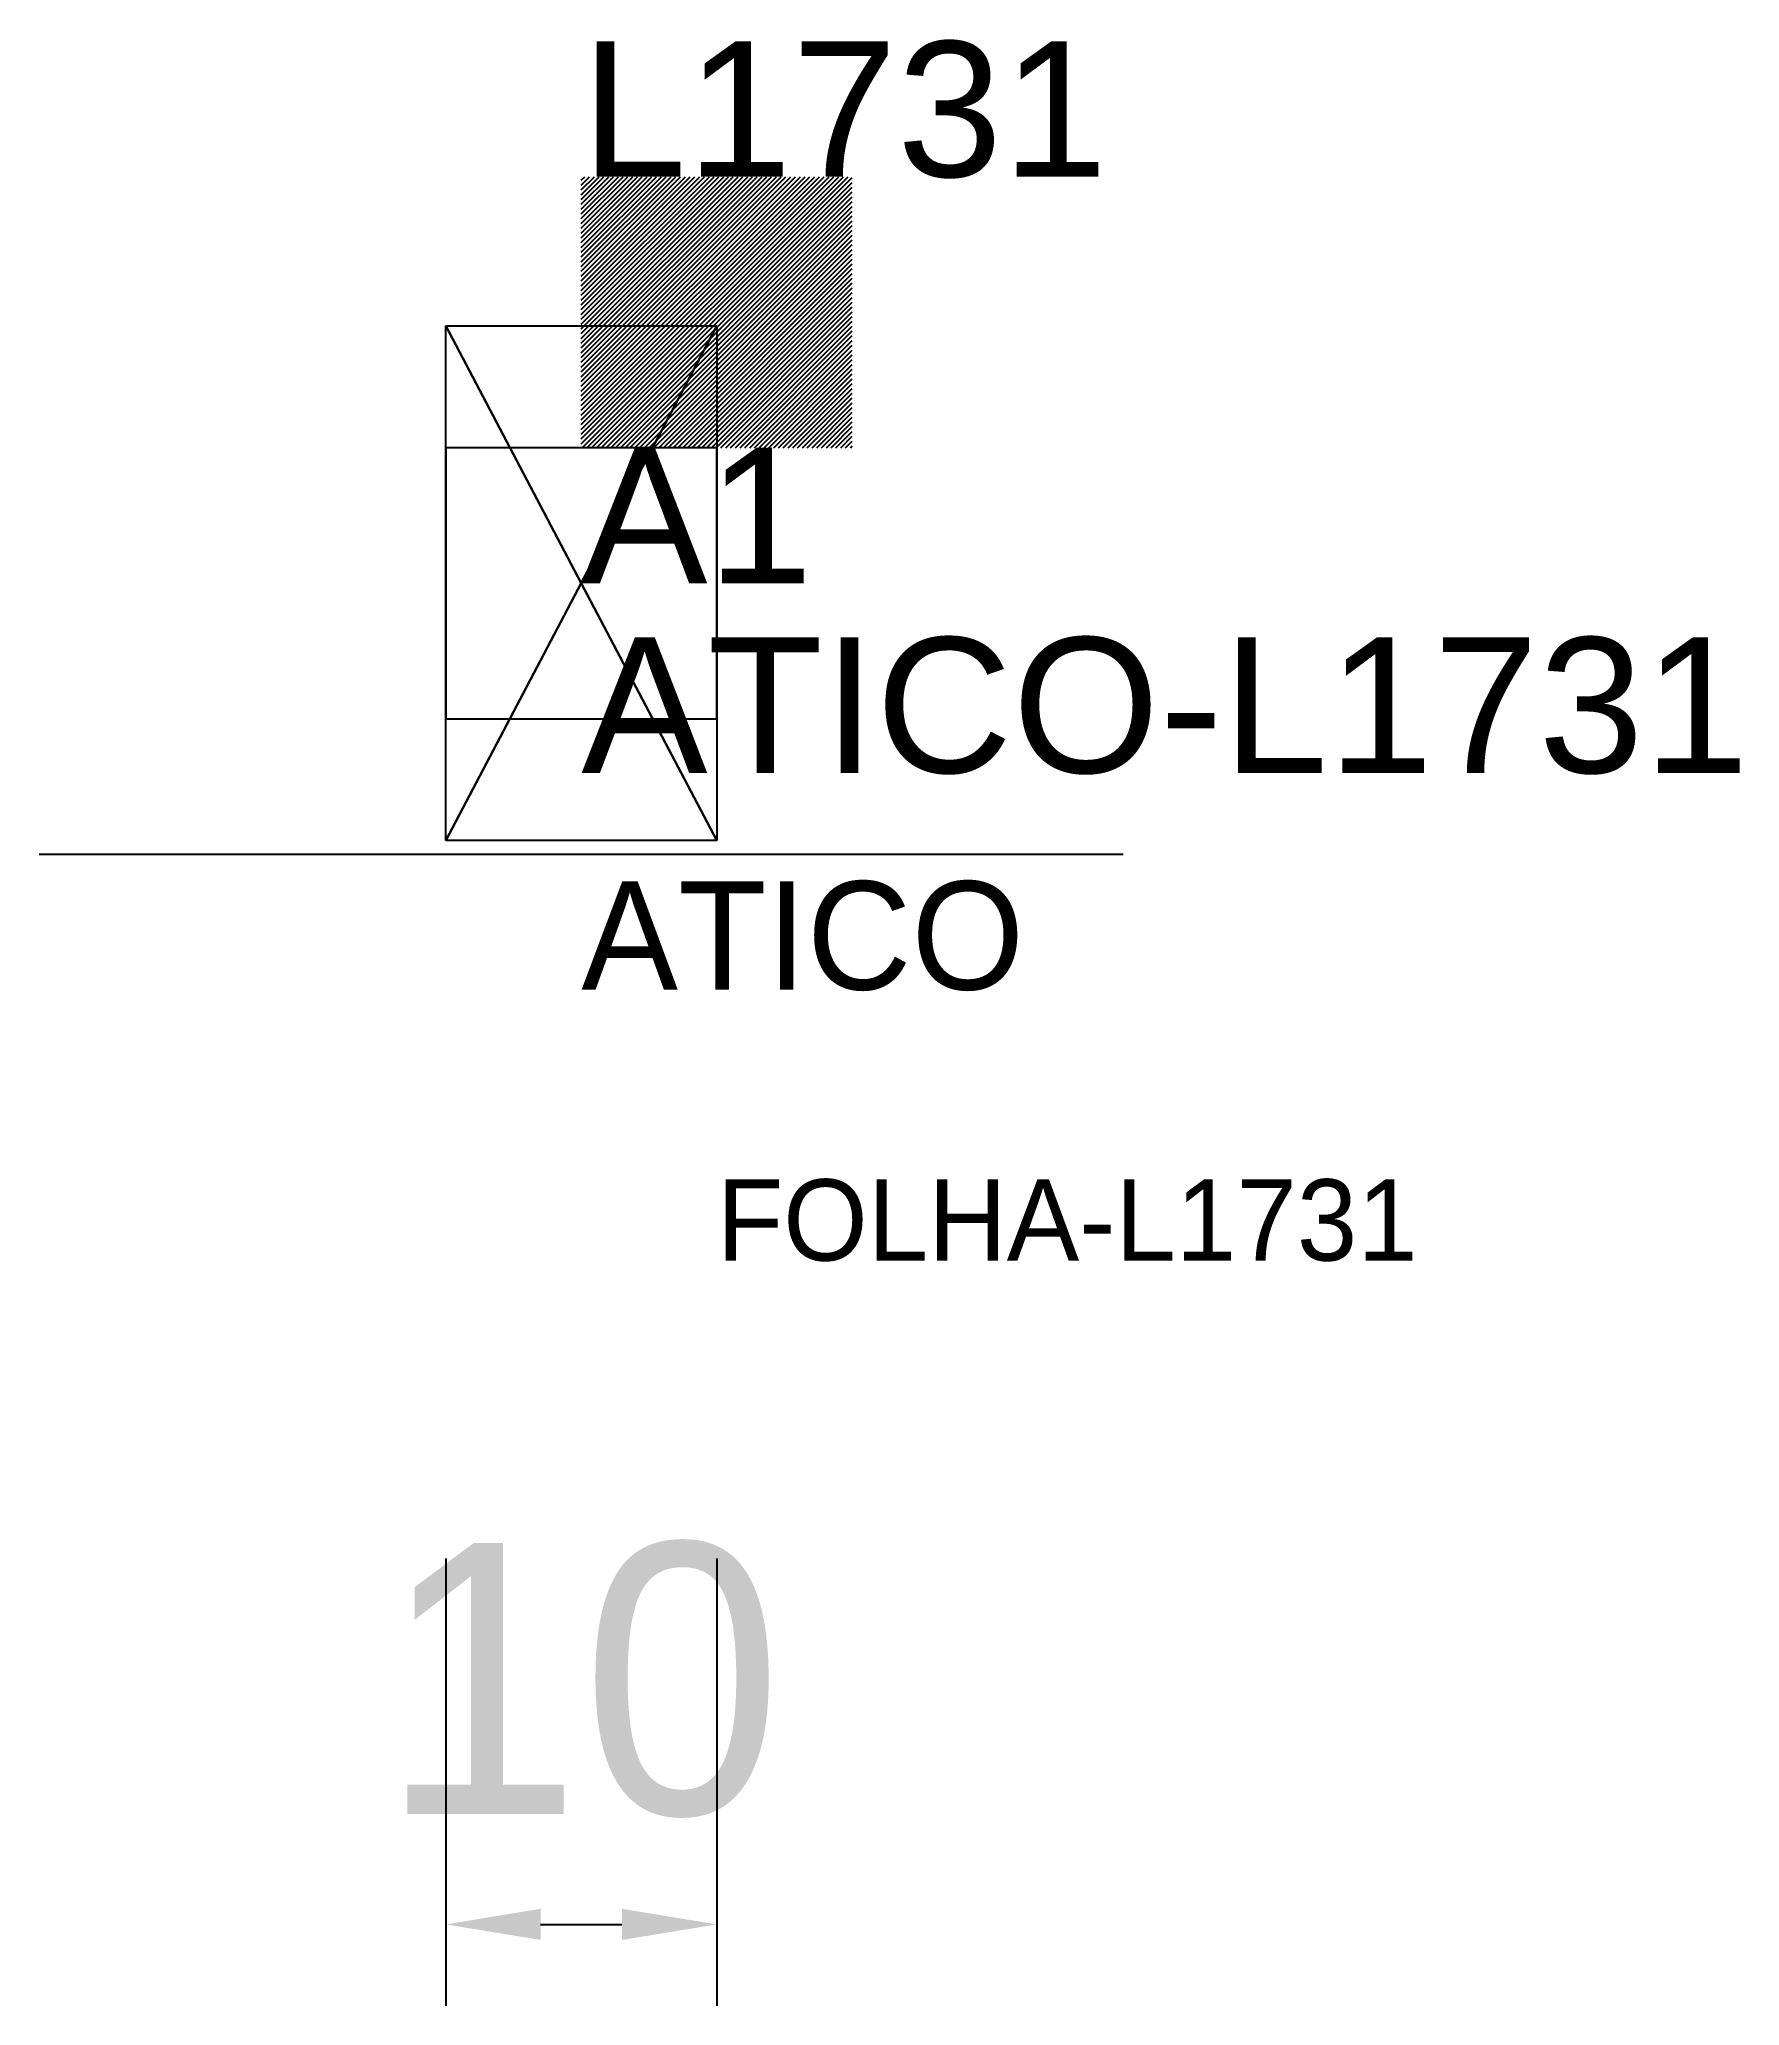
# Model space of a CAD drawing. Header units: metres. Extents: x 207.2 to 269.9, y 139.5 to 212.1.
import ezdxf

# ---------------------------------------------------------------- set-up
doc = ezdxf.new("R2010")
doc.units = ezdxf.units.M
for name, color, linetype in [('3', 3, 'CONTINUOUS'), ('AUX00', 7, 'CONTINUOUS'), ('COTA', 241, 'CONTINUOUS'), ('FOLHA', 255, 'CONTINUOUS'), ('Hachura', 251, 'CONTINUOUS'), ('NOMENCLATURA', 7, 'CONTINUOUS'), ('Nível', 160, 'CONTINUOUS'), ('Painéis', 200, 'CONTINUOUS'), ('Pilares', 5, 'CONTINUOUS'), ('REAPROVEITAMENTO', 251, 'CONTINUOUS'), ('SARR_2.2x7', 40, 'CONTINUOUS')]:
    doc.layers.add(name, color=color, linetype=linetype)
doc.styles.add('ARIAL', font='Arial.ttf')
doc.styles.add('STR_STANDARD', font='arial.ttf')
doc.dimstyles.new('EZ DXF', dxfattribs={"dimtxt": 10, "dimasz": 3.5, "dimexe": 3, "dimexo": 1.5, "dimgap": 1, "dimtad": 1, "dimdec": 1, "dimdsep": 46, "dimcen": 2.5, "dimazin": 3, "dimtfac": 1, "dimtmove": 0, "dimatfit": 3})

msp = doc.modelspace()

# ---------------------------------------------------------------- hatches: boundary and pattern name
at = {"layer": 'Hachura'}
h = msp.add_hatch(dxfattribs=at)
h.set_pattern_fill('ANSI31', scale=50)
h.paths.add_polyline_path([(227.2, 192), (222.2, 201.5), (232.2, 201.5), (227.2, 192), (232.2, 201.5), (232.2, 182.5), (227.2, 192), (232.2, 182.5), (222.2, 182.5), (227.2, 192), (222.2, 182.5), (222.2, 201.5)])
h = msp.add_hatch(dxfattribs=at)
h.set_pattern_fill('ANSI31', scale=50)
h.paths.add_polyline_path([(227.2, 192), (222.2, 201.5), (232.2, 201.5), (227.2, 192), (232.2, 201.5), (232.2, 182.5), (227.2, 192), (232.2, 182.5), (222.2, 182.5), (227.2, 192), (222.2, 182.5), (222.2, 201.5)])
at = {"layer": 'Reaproveitamento'}
h = msp.add_hatch(dxfattribs=at)
h.set_pattern_fill('SOLID')
h.paths.add_polyline_path([(227.2, 197), (237.2, 197), (237.2, 207), (227.2, 207)])
h = msp.add_hatch(dxfattribs=at)
h.set_pattern_fill('SOLID')
h.paths.add_polyline_path([(227.2, 197), (237.2, 197), (237.2, 207), (227.2, 207)])

# ---------------------------------------------------------------- linework, layer by layer
at = {"layer": 'Painéis', "color": 200}
for p, q in [((227.2, 192), (222.2, 201.5)), ((222.2, 201.5), (232.2, 201.5)), ((222.2, 182.5), (222.2, 201.5)), ((222.2, 201.5), (227.2, 192)), ((227.2, 192), (222.2, 201.5)), ((222.2, 201.5), (232.2, 201.5)), ((222.2, 182.5), (222.2, 201.5)), ((222.2, 201.5), (227.2, 192)), ((232.2, 201.5), (227.2, 192)), ((227.2, 192), (232.2, 201.5)), ((232.2, 201.5), (227.2, 192)), ((227.2, 192), (232.2, 201.5)), ((232.2, 201.5), (232.2, 182.5)), ((232.2, 201.5), (232.2, 182.5)), ((222.2, 182.5), (227.2, 192)), ((227.2, 192), (222.2, 182.5)), ((222.2, 182.5), (227.2, 192)), ((227.2, 192), (222.2, 182.5)), ((232.2, 182.5), (227.2, 192)), ((227.2, 192), (232.2, 182.5)), ((232.2, 182.5), (227.2, 192)), ((227.2, 192), (232.2, 182.5)), ((232.2, 182.5), (222.2, 182.5)), ((232.2, 182.5), (222.2, 182.5))]:
    msp.add_line(p, q, dxfattribs=at)
at = {"layer": 'Pilares'}
msp.add_lwpolyline([(222.2, 187), (232.2, 187), (232.2, 197), (222.2, 197)], close=True, dxfattribs=at)
msp.add_lwpolyline([(222.2, 187), (232.2, 187), (232.2, 197), (222.2, 197)], close=True, dxfattribs=at)
at = {"layer": 'SARR_2.2x7'}
msp.add_line((207.2, 182), (247.2, 182), dxfattribs=at)
msp.add_line((207.2, 182), (247.2, 182), dxfattribs=at)

# ---------------------------------------------------------------- texts
at = {"layer": '3', "style": 'STR_STANDARD'}
msp.add_text('A1', height=5, dxfattribs=at).set_placement((227.2, 192))
msp.add_text('A1', height=5, dxfattribs=at).set_placement((227.2, 192))
at = {"layer": 'AUX00', "style": 'STR_STANDARD'}
msp.add_text('ATICO-L1731', height=5, dxfattribs=at).set_placement((227.2, 185))
msp.add_text('ATICO-L1731', height=5, dxfattribs=at).set_placement((227.2, 185))
at = {"layer": 'FOLHA'}
msp.add_text('FOLHA-L1731', height=3, dxfattribs=at).set_placement((232.2, 167))
msp.add_text('FOLHA-L1731', height=3, dxfattribs=at).set_placement((232.2, 167))
at = {"layer": 'NOMENCLATURA', "insert": (227.2, 212), "char_height": 5, "attachment_point": 1, "style": 'ARIAL'}
msp.add_mtext('L1731', dxfattribs=at)
msp.add_mtext('L1731', dxfattribs=at)
at = {"layer": 'Nível'}
msp.add_text('ATICO', height=4, dxfattribs=at).set_placement((227.2, 177))
msp.add_text('ATICO', height=4, dxfattribs=at).set_placement((227.2, 177))

# ---------------------------------------------------------------- dimensions: what is measured, and where the dimension line sits
at = {"layer": 'COTA'}
msp.add_linear_dim(base=(222.2, 142.5), p1=(222.2, 157.5), p2=(232.2, 157.5), dimstyle='EZ DXF', dxfattribs=at).render()
msp.add_linear_dim(base=(222.2, 142.5), p1=(222.2, 157.5), p2=(232.2, 157.5), dimstyle='EZ DXF', dxfattribs=at).render()

doc.saveas('drawing.dxf')
